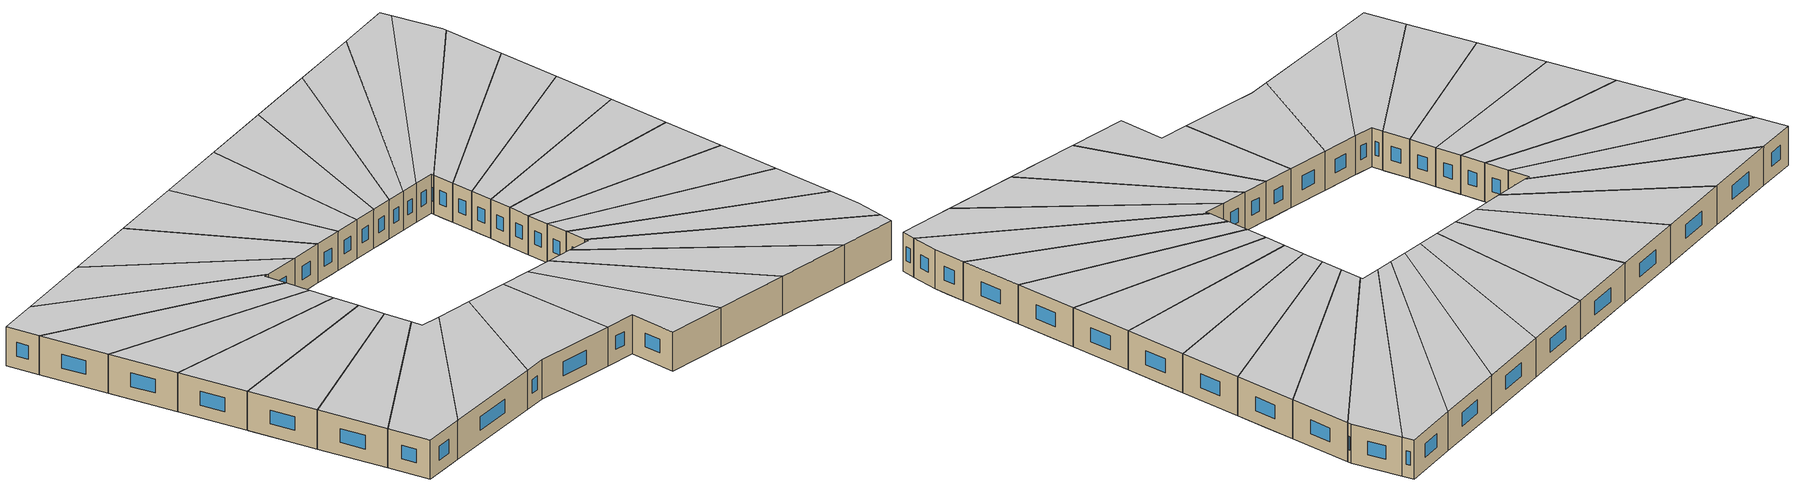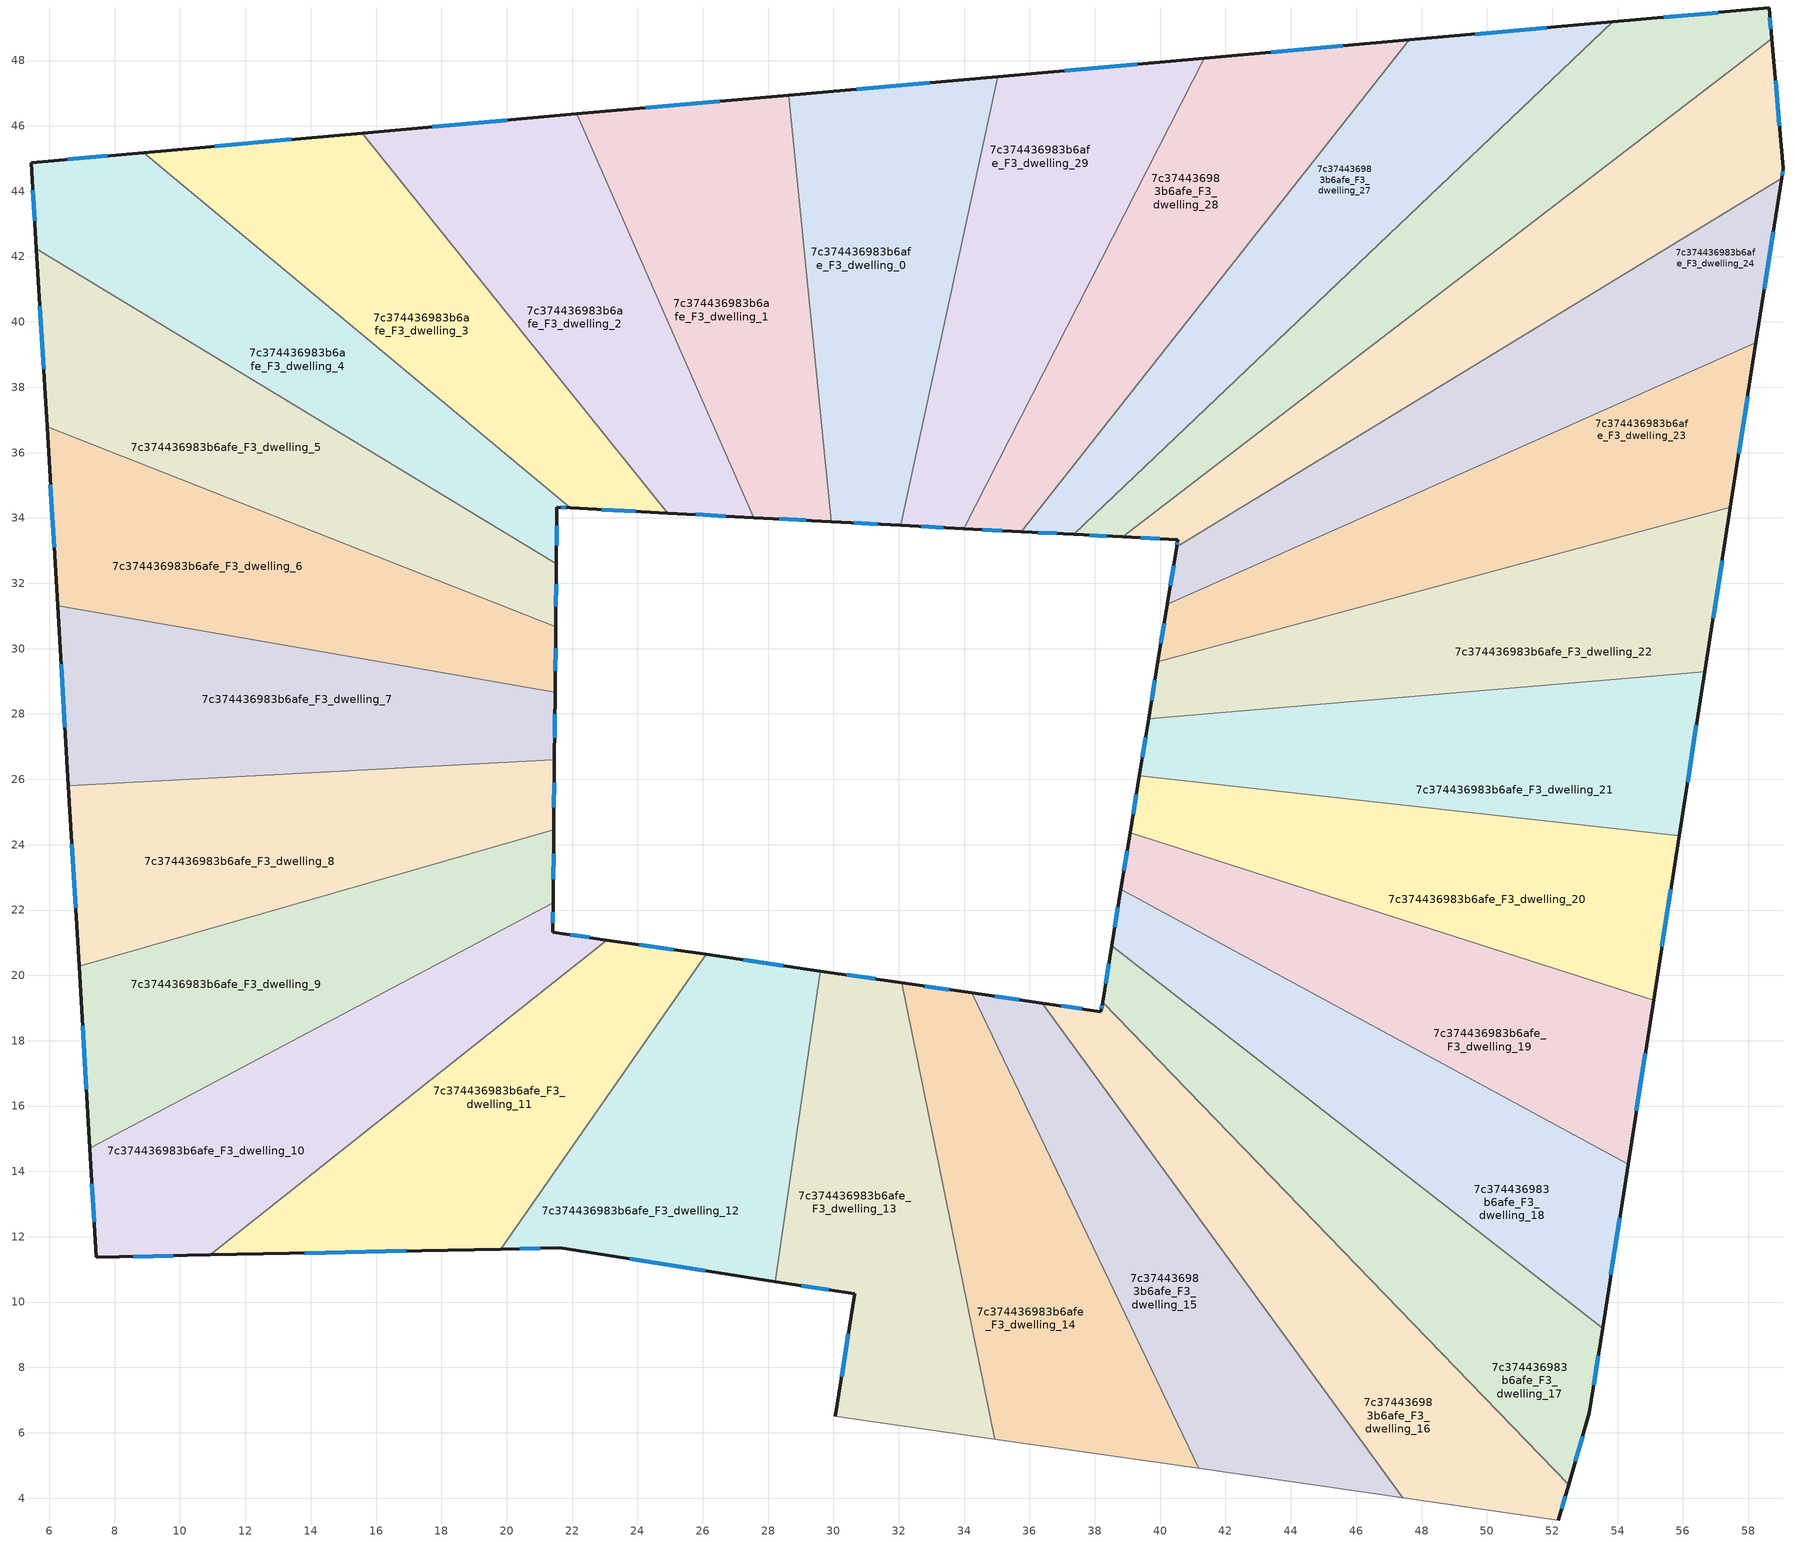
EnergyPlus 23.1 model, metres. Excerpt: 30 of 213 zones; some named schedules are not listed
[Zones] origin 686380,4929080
7c374436983b6afe_F3_dwelling_0
 floor to 7c374436983b6afe_F2_dwelling_9 (EU_floor_Construction): 33.31,47.36 31.5,33.8 29.93,33.89 28.63,46.94 z9
 floor to 7c374436983b6afe_F2_dwelling_8 (EU_floor_Construction): 35.02,47.51 32.06,33.78 31.5,33.8 33.31,47.36 z9
 wall outside (EU_wall_Construction): 29.93,33.89 32.06,33.78 / 35.02,47.51 28.63,46.94 z9:12
 wall to 7c374436983b6afe_F3_dwelling_1 (EU_wall_Construction): 28.63,46.94 29.93,33.89 z9:12
 wall to 7c374436983b6afe_F3_dwelling_29 (EU_wall_Construction): 32.06,33.78 35.02,47.51 z9:12
 window (EU_Window_Construction): 30.62,33.85 31.36,33.81 / 32.94,47.32 30.71,47.12 z9.98:11.02
 ceiling to 7c374436983b6afe_F4_dwelling_0 (EU_floor_Construction): 32.06,33.78 35.02,47.51 28.63,46.94 29.93,33.89 z12
7c374436983b6afe_F3_dwelling_1
 floor to 7c374436983b6afe_F2_dwelling_10 (EU_floor_Construction): 27.1,46.8 29.39,33.92 27.57,34.01 22.15,46.36 z9
 floor to 7c374436983b6afe_F2_dwelling_9 (EU_floor_Construction): 28.63,46.94 29.93,33.89 29.39,33.92 27.1,46.8 z9
 wall outside (EU_wall_Construction): 27.57,34.01 29.93,33.89 / 28.63,46.94 22.15,46.36 z9:12
 wall to 7c374436983b6afe_F3_dwelling_2 (EU_wall_Construction): 22.15,46.36 27.57,34.01 z9:12
 window (EU_Window_Construction): 28.34,33.97 29.16,33.93 / 26.52,46.75 24.26,46.55 z9.98:11.02
 ceiling to 7c374436983b6afe_F4_dwelling_1 (EU_floor_Construction): 29.93,33.89 28.63,46.94 22.15,46.36 27.57,34.01 z12
7c374436983b6afe_F3_dwelling_10
 floor to 7c374436983b6afe_F2_dwelling_19 (EU_floor_Construction): 22.82,21.12 10.18,11.43 7.44,11.37 7.24,14.71 21.42,22.21 21.41,21.32 z9
 floor to 7c374436983b6afe_F2_dwelling_20 (EU_floor_Construction): 23.06,21.08 10.93,11.44 10.18,11.43 22.82,21.12 z9
 wall outside (EU_wall_Construction): 23.06,21.08 21.41,21.32 21.42,22.21 / 7.24,14.71 7.44,11.37 10.93,11.44 z9:12
 wall to 7c374436983b6afe_F3_dwelling_9 (EU_wall_Construction): 21.42,22.21 7.24,14.71 z9:12
 wall to 7c374436983b6afe_F3_dwelling_11 (EU_wall_Construction): 10.93,11.44 23.06,21.08 z9:12
 window (EU_Window_Construction): 21.41,21.61 21.42,21.92 / 22.52,21.16 21.95,21.24 / 8.57,11.39 9.8,11.42 / 7.31,13.62 7.37,12.46 z9.98:11.02
 ceiling to 7c374436983b6afe_F4_dwelling_10 (EU_floor_Construction): 23.06,21.08 21.41,21.32 21.42,22.21 7.24,14.71 7.44,11.37 10.93,11.44 z12
7c374436983b6afe_F3_dwelling_11
 floor to 7c374436983b6afe_F2_dwelling_20 (EU_floor_Construction): 25.72,20.7 18.75,11.6 10.93,11.44 23.06,21.08 z9
 floor to 7c374436983b6afe_F2_dwelling_21 (EU_floor_Construction): 26.11,20.64 19.82,11.62 18.75,11.6 25.72,20.7 z9
 wall outside (EU_wall_Construction): 26.11,20.64 23.06,21.08 / 10.93,11.44 19.82,11.62 z9:12
 wall to 7c374436983b6afe_F3_dwelling_12 (EU_wall_Construction): 19.82,11.62 26.11,20.64 z9:12
 window (EU_Window_Construction): 25.12,20.78 24.05,20.94 / 13.82,11.5 16.93,11.56 z9.98:11.02
 ceiling to 7c374436983b6afe_F4_dwelling_11 (EU_floor_Construction): 19.82,11.62 26.11,20.64 23.06,21.08 10.93,11.44 z12
7c374436983b6afe_F3_dwelling_12
 floor to 7c374436983b6afe_F2_dwelling_21 (EU_floor_Construction): 29.08,20.21 26.98,10.82 21.62,11.66 19.82,11.62 26.11,20.64 z9
 floor to 7c374436983b6afe_F2_dwelling_22 (EU_floor_Construction): 29.6,20.13 28.22,10.63 26.98,10.82 29.08,20.21 z9
 wall outside (EU_wall_Construction): 29.6,20.13 26.11,20.64 / 19.82,11.62 21.62,11.66 28.22,10.63 z9:12
 wall to 7c374436983b6afe_F3_dwelling_13 (EU_wall_Construction): 28.22,10.63 29.6,20.13 z9:12
 window (EU_Window_Construction): 28.47,20.3 27.25,20.47 / 23.77,11.32 26.07,10.96 / 20.41,11.64 21.03,11.65 z9.98:11.02
 ceiling to 7c374436983b6afe_F4_dwelling_12 (EU_floor_Construction): 28.22,10.63 29.6,20.13 26.11,20.64 19.82,11.62 21.62,11.66 z12
7c374436983b6afe_F3_dwelling_13
 floor to 7c374436983b6afe_F2_dwelling_22 (EU_floor_Construction): 31.7,19.83 33.79,5.97 30.06,6.5 30.65,10.25 28.22,10.63 29.6,20.13 z9
 floor to 7c374436983b6afe_F2_dwelling_23 (EU_floor_Construction): 32.09,19.77 34.93,5.8 33.79,5.97 31.7,19.83 z9
 wall outside (EU_wall_Construction): 32.09,19.77 29.6,20.13 / 28.22,10.63 30.65,10.25 30.06,6.5 z9:12
 wall to 7c374436983b6afe_F3_dwelling_14 (EU_wall_Construction): 34.93,5.8 32.09,19.77 z9:12
 wall adiabatic (EU_wall_Construction): 30.06,6.5 34.93,5.8 z9:12
 window (EU_Window_Construction): 31.28,19.89 30.41,20.02 / 30.46,9.03 30.25,7.72 / 29.01,10.51 29.86,10.37 z9.98:11.02
 ceiling to 7c374436983b6afe_F4_dwelling_13 (EU_floor_Construction): 34.93,5.8 32.09,19.77 29.6,20.13 28.22,10.63 30.65,10.25 30.06,6.5 z12
7c374436983b6afe_F3_dwelling_14
 floor to 7c374436983b6afe_F2_dwelling_23 (EU_floor_Construction): 33.78,19.53 39.83,5.1 34.93,5.8 32.09,19.77 z9
 floor adiabatic (EU_floor_Construction): 34.24,19.46 41.18,4.91 39.83,5.1 33.78,19.53 z9
 wall outside (EU_wall_Construction): 34.24,19.46 32.09,19.77 z9:12
 wall to 7c374436983b6afe_F3_dwelling_15 (EU_wall_Construction): 41.18,4.91 34.24,19.46 z9:12
 wall adiabatic (EU_wall_Construction): 34.93,5.8 41.18,4.91 z9:12
 window (EU_Window_Construction): 33.54,19.56 32.79,19.67 z9.98:11.02
 ceiling to 7c374436983b6afe_F4_dwelling_14 (EU_floor_Construction): 41.18,4.91 34.24,19.46 32.09,19.77 34.93,5.8 z12
7c374436983b6afe_F3_dwelling_15
 floor adiabatic (EU_floor_Construction): 35.86,19.23 45.88,4.23 41.18,4.91 34.24,19.46 z9
 floor to 7c374436983b6afe_F2_dwelling_25 (EU_floor_Construction): 36.39,19.15 47.42,4.01 45.88,4.23 35.86,19.23 z9
 wall outside (EU_wall_Construction): 36.39,19.15 34.24,19.46 z9:12
 wall to 7c374436983b6afe_F3_dwelling_16 (EU_wall_Construction): 47.42,4.01 36.39,19.15 z9:12
 wall adiabatic (EU_wall_Construction): 41.18,4.91 47.42,4.01 z9:12
 window (EU_Window_Construction): 35.69,19.25 34.94,19.36 z9.98:11.02
 ceiling to 7c374436983b6afe_F4_dwelling_15 (EU_floor_Construction): 47.42,4.01 36.39,19.15 34.24,19.46 41.18,4.91 z12
7c374436983b6afe_F3_dwelling_16
 floor to 7c374436983b6afe_F2_dwelling_25 (EU_floor_Construction): 37.94,18.92 51.92,3.37 47.42,4.01 36.39,19.15 z9
 floor to 7c374436983b6afe_F2_dwelling_26 (EU_floor_Construction): 38.24,19.18 52.5,4.41 52.19,3.33 51.92,3.37 37.94,18.92 38.19,18.89 z9
 wall outside (EU_wall_Construction): 38.24,19.18 38.19,18.89 36.39,19.15 / 52.19,3.33 52.5,4.41 z9:12
 wall to 7c374436983b6afe_F3_dwelling_17 (EU_wall_Construction): 52.5,4.41 38.24,19.18 z9:12
 wall adiabatic (EU_wall_Construction): 47.42,4.01 52.19,3.33 z9:12
 window (EU_Window_Construction): 37.6,18.97 36.98,19.07 / 38.22,19.09 38.2,18.98 / 52.29,3.68 52.4,4.06 z9.98:11.02
 ceiling to 7c374436983b6afe_F4_dwelling_16 (EU_floor_Construction): 52.19,3.33 52.5,4.41 38.24,19.18 38.19,18.89 36.39,19.15 47.42,4.01 z12
7c374436983b6afe_F3_dwelling_17
 floor to 7c374436983b6afe_F2_dwelling_26 (EU_floor_Construction): 53.3,7.63 53.14,6.61 52.5,4.41 38.24,19.18 38.43,20.38 z9
 floor to 7c374436983b6afe_F2_dwelling_27 (EU_floor_Construction): 53.54,9.2 53.3,7.63 38.43,20.38 38.52,20.91 z9
 wall outside (EU_wall_Construction): 38.52,20.91 38.24,19.18 / 52.5,4.41 53.14,6.61 53.54,9.2 z9:12
 wall to 7c374436983b6afe_F3_dwelling_18 (EU_wall_Construction): 53.54,9.2 38.52,20.91 z9:12
 window (EU_Window_Construction): 38.43,20.35 38.33,19.74 / 53.27,7.45 53.41,8.36 / 52.71,5.12 52.93,5.89 z9.98:11.02
 ceiling to 7c374436983b6afe_F4_dwelling_17 (EU_floor_Construction): 52.5,4.41 53.14,6.61 53.54,9.2 38.52,20.91 38.24,19.18 z12
7c374436983b6afe_F3_dwelling_18
 floor to 7c374436983b6afe_F2_dwelling_27 (EU_floor_Construction): 54.05,12.49 53.54,9.2 38.52,20.91 38.7,22.04 z9
 floor to 7c374436983b6afe_F2_dwelling_28 (EU_floor_Construction): 54.32,14.22 54.05,12.49 38.7,22.04 38.8,22.64 z9
 wall outside (EU_wall_Construction): 38.8,22.64 38.52,20.91 / 53.54,9.2 54.32,14.22 z9:12
 wall to 7c374436983b6afe_F3_dwelling_19 (EU_wall_Construction): 54.32,14.22 38.8,22.64 z9:12
 window (EU_Window_Construction): 38.71,22.08 38.61,21.47 / 53.8,10.83 54.07,12.59 z9.98:11.02
 ceiling to 7c374436983b6afe_F4_dwelling_18 (EU_floor_Construction): 53.54,9.2 54.32,14.22 38.8,22.64 38.52,20.91 z12
7c374436983b6afe_F3_dwelling_19
 floor adiabatic (EU_floor_Construction): 54.81,17.35 54.32,14.22 38.8,22.64 38.97,23.72 z9
 floor to 7c374436983b6afe_F2_dwelling_29 (EU_floor_Construction): 55.1,19.24 54.81,17.35 38.98,23.72 39.08,24.37 z9
 wall outside (EU_wall_Construction): 39.08,24.37 38.8,22.64 / 54.32,14.22 55.1,19.24 z9:12
 wall to 7c374436983b6afe_F3_dwelling_20 (EU_wall_Construction): 55.1,19.24 39.08,24.37 z9:12
 window (EU_Window_Construction): 38.99,23.81 38.89,23.2 / 54.58,15.85 54.85,17.61 z9.98:11.02
 ceiling to 7c374436983b6afe_F4_dwelling_19 (EU_floor_Construction): 54.32,14.22 55.1,19.24 39.08,24.37 38.8,22.64 z12
7c374436983b6afe_F3_dwelling_2
 floor to 7c374436983b6afe_F2_dwelling_11 (EU_floor_Construction): 20.81,46.25 27.05,34.04 24.93,34.15 15.58,45.78 z9
 floor to 7c374436983b6afe_F2_dwelling_10 (EU_floor_Construction): 22.15,46.36 27.57,34.01 27.05,34.04 20.81,46.25 z9
 wall outside (EU_wall_Construction): 24.93,34.15 27.57,34.01 / 22.15,46.36 15.58,45.78 z9:12
 wall to 7c374436983b6afe_F3_dwelling_3 (EU_wall_Construction): 15.58,45.78 24.93,34.15 z9:12
 window (EU_Window_Construction): 25.78,34.11 26.71,34.06 / 20.01,46.17 17.71,45.97 z9.98:11.02
 ceiling to 7c374436983b6afe_F4_dwelling_2 (EU_floor_Construction): 27.57,34.01 22.15,46.36 15.58,45.78 24.93,34.15 z12
7c374436983b6afe_F3_dwelling_20
 floor to 7c374436983b6afe_F2_dwelling_29 (EU_floor_Construction): 55.57,22.22 55.1,19.24 39.08,24.37 39.25,25.4 z9
 floor to 7c374436983b6afe_F2_dwelling_30 (EU_floor_Construction): 55.89,24.27 55.57,22.22 39.25,25.4 39.36,26.11 z9
 wall outside (EU_wall_Construction): 39.36,26.11 39.08,24.37 / 55.1,19.24 55.89,24.27 z9:12
 wall to 7c374436983b6afe_F3_dwelling_21 (EU_wall_Construction): 55.89,24.27 39.36,26.11 z9:12
 window (EU_Window_Construction): 39.27,25.54 39.17,24.94 / 55.36,20.88 55.63,22.64 z9.98:11.02
 ceiling to 7c374436983b6afe_F4_dwelling_20 (EU_floor_Construction): 55.1,19.24 55.89,24.27 39.36,26.11 39.08,24.37 z12
7c374436983b6afe_F3_dwelling_21
 floor to 7c374436983b6afe_F2_dwelling_30 (EU_floor_Construction): 56.32,27.08 55.89,24.27 39.36,26.11 39.52,27.08 z9
 floor to 7c374436983b6afe_F2_dwelling_0 (EU_floor_Construction): 56.67,29.3 56.32,27.08 39.52,27.08 39.65,27.85 z9
 wall outside (EU_wall_Construction): 39.65,27.85 39.36,26.11 / 55.89,24.27 56.67,29.3 z9:12
 wall to 7c374436983b6afe_F3_dwelling_22 (EU_wall_Construction): 56.67,29.3 39.65,27.85 z9:12
 window (EU_Window_Construction): 39.55,27.28 39.46,26.67 / 56.14,25.91 56.42,27.66 z9.98:11.02
 ceiling to 7c374436983b6afe_F4_dwelling_21 (EU_floor_Construction): 55.89,24.27 56.67,29.3 39.65,27.85 39.36,26.11 z12
7c374436983b6afe_F3_dwelling_22
 floor to 7c374436983b6afe_F2_dwelling_0 (EU_floor_Construction): 57.08,31.95 56.67,29.3 39.65,27.85 39.8,28.77 z9
 floor to 7c374436983b6afe_F2_dwelling_1 (EU_floor_Construction): 57.45,34.33 57.08,31.95 39.8,28.77 39.93,29.6 z9
 wall outside (EU_wall_Construction): 39.93,29.6 39.65,27.85 / 56.67,29.3 57.45,34.33 z9:12
 wall to 7c374436983b6afe_F3_dwelling_23 (EU_wall_Construction): 57.45,34.33 39.93,29.6 z9:12
 window (EU_Window_Construction): 39.84,29.03 39.74,28.42 / 56.92,30.93 57.2,32.69 z9.98:11.02
 ceiling to 7c374436983b6afe_F4_dwelling_22 (EU_floor_Construction): 56.67,29.3 57.45,34.33 39.93,29.6 39.65,27.85 z12
7c374436983b6afe_F3_dwelling_23
 floor to 7c374436983b6afe_F2_dwelling_1 (EU_floor_Construction): 57.84,36.82 57.45,34.33 39.93,29.6 40.07,30.47 z9
 floor to 7c374436983b6afe_F2_dwelling_2 (EU_floor_Construction): 58.24,39.36 57.84,36.82 40.07,30.47 40.22,31.35 z9
 wall outside (EU_wall_Construction): 40.22,31.35 39.93,29.6 / 57.45,34.33 58.24,39.36 z9:12
 wall to 7c374436983b6afe_F3_dwelling_24 (EU_wall_Construction): 58.24,39.36 40.22,31.35 z9:12
 window (EU_Window_Construction): 40.12,30.78 40.02,30.17 / 57.71,35.96 57.98,37.72 z9.98:11.02
 ceiling to 7c374436983b6afe_F4_dwelling_23 (EU_floor_Construction): 57.45,34.33 58.24,39.36 40.22,31.35 39.93,29.6 z12
7c374436983b6afe_F3_dwelling_24
 floor to 7c374436983b6afe_F2_dwelling_2 (EU_floor_Construction): 58.6,41.69 58.24,39.36 40.22,31.35 40.35,32.17 z9
 floor to 7c374436983b6afe_F2_dwelling_3 (EU_floor_Construction): 59.02,44.39 58.6,41.69 40.35,32.17 40.5,33.11 z9
 wall outside (EU_wall_Construction): 40.5,33.11 40.22,31.35 / 58.24,39.36 59.02,44.39 z9:12
 wall to 7c374436983b6afe_F3_dwelling_25 (EU_wall_Construction): 59.02,44.39 40.5,33.11 z9:12
 window (EU_Window_Construction): 40.41,32.54 40.31,31.93 / 58.49,41 58.77,42.76 z9.98:11.02
 ceiling to 7c374436983b6afe_F4_dwelling_24 (EU_floor_Construction): 58.24,39.36 59.02,44.39 40.5,33.11 40.22,31.35 z12
7c374436983b6afe_F3_dwelling_25
 floor to 7c374436983b6afe_F2_dwelling_4 (EU_floor_Construction): 58.72,48.67 58.93,46.28 39.87,33.36 38.86,33.42 z9
 floor to 7c374436983b6afe_F2_dwelling_3 (EU_floor_Construction): 58.93,46.28 59.07,44.71 59.02,44.39 40.5,33.11 40.54,33.33 39.87,33.36 z9
 wall outside (EU_wall_Construction): 38.86,33.42 40.54,33.33 40.5,33.11 / 59.02,44.39 59.07,44.71 58.72,48.67 z9:12
 wall to 7c374436983b6afe_F3_dwelling_26 (EU_wall_Construction): 58.72,48.67 38.86,33.42 z9:12
 window (EU_Window_Construction): 40.53,33.26 40.52,33.18 / 39.4,33.39 39.99,33.36 / 58.96,46 58.83,47.38 / 59.04,44.5 59.05,44.61 z9.98:11.02
 ceiling to 7c374436983b6afe_F4_dwelling_25 (EU_floor_Construction): 59.02,44.39 59.07,44.71 58.72,48.67 38.86,33.42 40.54,33.33 40.5,33.11 z12
7c374436983b6afe_F3_dwelling_26
 floor adiabatic (EU_floor_Construction): 57.58,49.51 38.26,33.45 37.35,33.5 53.85,49.18 z9
 floor to 7c374436983b6afe_F2_dwelling_4 (EU_floor_Construction): 58.64,49.61 58.72,48.67 38.86,33.42 38.26,33.45 57.58,49.51 z9
 wall outside (EU_wall_Construction): 37.35,33.5 38.86,33.42 / 58.72,48.67 58.64,49.61 53.85,49.18 z9:12
 wall to 7c374436983b6afe_F3_dwelling_27 (EU_wall_Construction): 53.85,49.18 37.35,33.5 z9:12
 window (EU_Window_Construction): 37.84,33.47 38.37,33.44 / 57.08,49.47 55.41,49.32 / 58.69,48.98 58.67,49.3 z9.98:11.02
 ceiling to 7c374436983b6afe_F4_dwelling_26 (EU_floor_Construction): 58.72,48.67 58.64,49.61 53.85,49.18 37.35,33.5 38.86,33.42 z12
7c374436983b6afe_F3_dwelling_27
 floor to 7c374436983b6afe_F2_dwelling_6 (EU_floor_Construction): 51.58,48.98 36.78,33.53 35.74,33.58 47.63,48.63 z9
 floor to 7c374436983b6afe_F2_dwelling_5 (EU_floor_Construction): 53.85,49.18 37.35,33.5 36.78,33.53 51.58,48.98 z9
 wall outside (EU_wall_Construction): 35.74,33.58 37.35,33.5 / 53.85,49.18 47.63,48.63 z9:12
 wall to 7c374436983b6afe_F3_dwelling_28 (EU_wall_Construction): 47.63,48.63 35.74,33.58 z9:12
 window (EU_Window_Construction): 36.27,33.55 36.83,33.52 / 51.83,49 49.65,48.81 z9.98:11.02
 ceiling to 7c374436983b6afe_F4_dwelling_27 (EU_floor_Construction): 53.85,49.18 47.63,48.63 35.74,33.58 37.35,33.5 z12
7c374436983b6afe_F3_dwelling_28
 floor to 7c374436983b6afe_F2_dwelling_7 (EU_floor_Construction): 45.54,48.44 35.17,33.61 33.98,33.67 41.35,48.07 z9
 floor to 7c374436983b6afe_F2_dwelling_6 (EU_floor_Construction): 47.63,48.63 35.74,33.58 35.17,33.61 45.54,48.44 z9
 wall outside (EU_wall_Construction): 33.98,33.67 35.74,33.58 / 47.63,48.63 41.35,48.07 z9:12
 wall to 7c374436983b6afe_F3_dwelling_29 (EU_wall_Construction): 41.35,48.07 33.98,33.67 z9:12
 window (EU_Window_Construction): 34.56,33.64 35.17,33.61 / 45.59,48.45 43.39,48.25 z9.98:11.02
 ceiling to 7c374436983b6afe_F4_dwelling_28 (EU_floor_Construction): 35.74,33.58 47.63,48.63 41.35,48.07 33.98,33.67 z12
7c374436983b6afe_F3_dwelling_29
 floor to 7c374436983b6afe_F2_dwelling_8 (EU_floor_Construction): 39.45,47.9 33.42,33.7 32.06,33.78 35.02,47.51 z9
 floor to 7c374436983b6afe_F2_dwelling_7 (EU_floor_Construction): 41.35,48.07 33.98,33.67 33.42,33.7 39.45,47.9 z9
 wall outside (EU_wall_Construction): 32.06,33.78 33.98,33.67 / 41.35,48.07 35.02,47.51 z9:12
 window (EU_Window_Construction): 32.68,33.74 33.36,33.71 / 39.3,47.89 37.08,47.69 z9.98:11.02
 ceiling to 7c374436983b6afe_F4_dwelling_29 (EU_floor_Construction): 33.98,33.67 41.35,48.07 35.02,47.51 32.06,33.78 z12
7c374436983b6afe_F3_dwelling_3
 floor to 7c374436983b6afe_F2_dwelling_12 (EU_floor_Construction): 14.44,45.68 24.44,34.18 21.94,34.31 8.89,45.18 z9
 floor to 7c374436983b6afe_F2_dwelling_11 (EU_floor_Construction): 15.58,45.78 24.93,34.15 24.44,34.18 14.44,45.68 z9
 wall outside (EU_wall_Construction): 21.94,34.31 24.93,34.15 / 15.58,45.78 8.89,45.18 z9:12
 wall to 7c374436983b6afe_F3_dwelling_4 (EU_wall_Construction): 8.89,45.18 21.94,34.31 z9:12
 window (EU_Window_Construction): 22.91,34.26 23.95,34.2 / 13.4,45.59 11.06,45.38 z9.98:11.02
 ceiling to 7c374436983b6afe_F4_dwelling_3 (EU_floor_Construction): 24.93,34.15 15.58,45.78 8.89,45.18 21.94,34.31 z12
7c374436983b6afe_F3_dwelling_4
 floor to 7c374436983b6afe_F2_dwelling_13 (EU_floor_Construction): 21.54,34.29 21.52,32.59 5.61,42.25 5.45,44.88 7.94,45.1 z9
 floor to 7c374436983b6afe_F2_dwelling_12 (EU_floor_Construction): 21.54,34.33 21.54,34.29 7.94,45.1 8.89,45.18 21.94,34.31 z9
 wall outside (EU_wall_Construction): 21.52,32.59 21.54,34.33 21.94,34.31 / 8.89,45.18 5.45,44.88 5.61,42.25 z9:12
 wall to 7c374436983b6afe_F3_dwelling_5 (EU_wall_Construction): 5.61,42.25 21.52,32.59 z9:12
 window (EU_Window_Construction): 21.67,34.32 21.81,34.31 / 21.53,33.16 21.53,33.76 / 5.5,44.02 5.56,43.1 / 7.77,45.09 6.57,44.98 z9.98:11.02
 ceiling to 7c374436983b6afe_F4_dwelling_4 (EU_floor_Construction): 21.52,32.59 21.54,34.33 21.94,34.31 8.89,45.18 5.45,44.88 5.61,42.25 z12
7c374436983b6afe_F3_dwelling_5
 floor to 7c374436983b6afe_F2_dwelling_14 (EU_floor_Construction): 21.52,32.39 21.5,30.67 5.93,36.79 5.64,41.66 z9
 floor to 7c374436983b6afe_F2_dwelling_13 (EU_floor_Construction): 21.52,32.59 21.52,32.39 5.64,41.66 5.61,42.25 z9
 wall outside (EU_wall_Construction): 21.5,30.67 21.52,32.59 / 5.61,42.25 5.93,36.79 z9:12
 wall to 7c374436983b6afe_F3_dwelling_6 (EU_wall_Construction): 5.93,36.79 21.5,30.67 z9:12
 window (EU_Window_Construction): 21.51,31.29 21.52,31.97 / 5.71,40.47 5.82,38.57 z9.98:11.02
 ceiling to 7c374436983b6afe_F4_dwelling_5 (EU_floor_Construction): 21.5,30.67 21.52,32.59 5.61,42.25 5.93,36.79 z12
7c374436983b6afe_F3_dwelling_6
 floor to 7c374436983b6afe_F2_dwelling_15 (EU_floor_Construction): 21.5,30.52 21.48,28.67 6.26,31.32 5.95,36.38 z9
 floor to 7c374436983b6afe_F2_dwelling_14 (EU_floor_Construction): 21.5,30.67 21.5,30.52 5.95,36.38 5.93,36.79 z9
 wall outside (EU_wall_Construction): 21.48,28.67 21.5,30.67 / 5.93,36.79 6.26,31.32 z9:12
 wall to 7c374436983b6afe_F3_dwelling_7 (EU_wall_Construction): 6.26,31.32 21.48,28.67 z9:12
 window (EU_Window_Construction): 21.49,29.32 21.5,30.02 / 6.04,35.01 6.15,33.1 z9.98:11.02
 ceiling to 7c374436983b6afe_F4_dwelling_6 (EU_floor_Construction): 21.48,28.67 21.5,30.67 5.93,36.79 6.26,31.32 z12
7c374436983b6afe_F3_dwelling_7
 floor to 7c374436983b6afe_F2_dwelling_16 (EU_floor_Construction): 21.48,28.58 21.46,26.6 6.58,25.81 6.27,31.08 z9
 floor to 7c374436983b6afe_F2_dwelling_15 (EU_floor_Construction): 21.48,28.67 21.48,28.58 6.27,31.08 6.26,31.32 z9
 wall outside (EU_wall_Construction): 21.46,26.6 21.48,28.67 / 6.26,31.32 6.58,25.81 z9:12
 wall to 7c374436983b6afe_F3_dwelling_8 (EU_wall_Construction): 6.58,25.81 21.46,26.6 z9:12
 window (EU_Window_Construction): 21.47,27.27 21.48,28 / 6.36,29.53 6.48,27.6 z9.98:11.02
 ceiling to 7c374436983b6afe_F4_dwelling_7 (EU_floor_Construction): 21.46,26.6 21.48,28.67 6.26,31.32 6.58,25.81 z12
7c374436983b6afe_F3_dwelling_8
 floor to 7c374436983b6afe_F2_dwelling_17 (EU_floor_Construction): 21.46,26.57 21.44,24.5 6.9,20.39 6.59,25.75 z9
 floor to 7c374436983b6afe_F2_dwelling_16 (EU_floor_Construction): 21.46,26.6 21.46,26.57 6.59,25.75 6.58,25.81 z9
 floor to 7c374436983b6afe_F2_dwelling_18 (EU_floor_Construction): 21.44,24.5 21.44,24.45 6.91,20.28 6.9,20.39 z9
 wall outside (EU_wall_Construction): 21.44,24.45 21.46,26.6 / 6.58,25.81 6.91,20.28 z9:12
 wall to 7c374436983b6afe_F3_dwelling_9 (EU_wall_Construction): 6.91,20.28 21.44,24.45 z9:12
 window (EU_Window_Construction): 21.45,25.15 21.45,25.9 / 6.69,24.01 6.8,22.08 z9.98:11.02
 ceiling to 7c374436983b6afe_F4_dwelling_8 (EU_floor_Construction): 21.44,24.45 21.46,26.6 6.58,25.81 6.91,20.28 z12
7c374436983b6afe_F3_dwelling_9
 floor to 7c374436983b6afe_F2_dwelling_18 (EU_floor_Construction): 21.44,24.45 21.42,22.34 7.22,15.01 6.91,20.28 z9
 floor to 7c374436983b6afe_F2_dwelling_19 (EU_floor_Construction): 21.42,22.34 21.42,22.21 7.24,14.71 7.22,15.01 z9
 wall outside (EU_wall_Construction): 21.42,22.21 21.44,24.45 / 6.91,20.28 7.24,14.71 z9:12
 window (EU_Window_Construction): 21.43,22.94 21.43,23.72 / 7.02,18.46 7.13,16.52 z9.98:11.02
 ceiling to 7c374436983b6afe_F4_dwelling_9 (EU_floor_Construction): 21.42,22.21 21.44,24.45 6.91,20.28 7.24,14.71 z12
[Building]
EU S2 Campaign: North Axis=0; Terrain=City; Solar Distribution=FullExterior
[Site:Location]
Bologna: Latitude=44.5; Longitude=11.25; Time Zone=1; Elevation=37
[SizingPeriod:WeatherFileDays]
AnnualSizingPeriod: Begin Month=1; Begin Day of Month=1; End Month=12; End Day of Month=31; Day of Week for Start Day=Monday; Use Weather File Daylight Saving Period=No; Use Weather File Rain and Snow Indicators=No
[MATERIAL]
EU_InternalMass_Material: Roughness=MediumRough; Thickness=0.1; Conductivity=1; Density=1800; Specific Heat=900; Thermal Absorptance=0.9; Solar Absorptance=0.7; Visible Absorptance=0.7
[MATERIAL:NOMASS] Roughness=MediumRough; Thermal Absorptance=0.9; Solar Absorptance=0.7; Visible Absorptance=0.7
Name | Thermal Resistance
EU_wall_NoMass | 0.905828
EU_floor_NoMass | 0.67114
[WINDOWMATERIAL:SIMPLEGLAZINGSYSTEM]
EU_Window_SimpleGlazing: UFactor=4.52486; Solar Heat Gain Coefficient=0.85; Visible Transmittance=0.85
[CONSTRUCTION]
EU_wall_Construction: EU_wall_NoMass
EU_floor_Construction: EU_floor_NoMass
EU_Window_Construction: EU_Window_SimpleGlazing
EU_InternalMass_Construction: EU_InternalMass_Material
[ZONE] Type=1; Multiplier=1; Ceiling Height=autocalculate; Floor Area=autocalculate; Part of Total Floor Area=Yes
Name | Volume
7c374436983b6afe_F3_dwelling_0 | 170.665
7c374436983b6afe_F3_dwelling_1; 7c374436983b6afe_F3_dwelling_13 | 170.67
7c374436983b6afe_F3_dwelling_10; 7c374436983b6afe_F3_dwelling_11 | 170.671
7c374436983b6afe_F3_dwelling_12; 7c374436983b6afe_F3_dwelling_16 | 170.645
7c374436983b6afe_F3_dwelling_14 | 170.666
7c374436983b6afe_F3_dwelling_15; 7c374436983b6afe_F3_dwelling_22 | 170.657
7c374436983b6afe_F3_dwelling_17; 7c374436983b6afe_F3_dwelling_28 | 170.662
7c374436983b6afe_F3_dwelling_18 | 170.675
7c374436983b6afe_F3_dwelling_19 | 170.64
7c374436983b6afe_F3_dwelling_2 | 170.672
7c374436983b6afe_F3_dwelling_20 | 170.673
7c374436983b6afe_F3_dwelling_21; 7c374436983b6afe_F3_dwelling_24 | 170.642
7c374436983b6afe_F3_dwelling_23 | 170.679
7c374436983b6afe_F3_dwelling_25 | 170.644
7c374436983b6afe_F3_dwelling_26 | 170.659
7c374436983b6afe_F3_dwelling_27 | 170.634
7c374436983b6afe_F3_dwelling_29 | 170.641
7c374436983b6afe_F3_dwelling_3 | 170.626
7c374436983b6afe_F3_dwelling_4 | 170.688
7c374436983b6afe_F3_dwelling_5; 7c374436983b6afe_F3_dwelling_9 | 170.664
7c374436983b6afe_F3_dwelling_6 | 170.636
7c374436983b6afe_F3_dwelling_7 | 170.685
7c374436983b6afe_F3_dwelling_8 | 170.629
[INTERNALMASS] Construction=EU_InternalMass_Construction
Name | Zone or ZoneList | Surface Area
7c374436983b6afe_F3_dwelling_0_EU_InternalMass | 7c374436983b6afe_F3_dwelling_0 | 56.8885
7c374436983b6afe_F3_dwelling_1_EU_InternalMass | 7c374436983b6afe_F3_dwelling_1 | 56.8903
7c374436983b6afe_F3_dwelling_2_EU_InternalMass | 7c374436983b6afe_F3_dwelling_2 | 56.8904
7c374436983b6afe_F3_dwelling_3_EU_InternalMass | 7c374436983b6afe_F3_dwelling_3 | 56.8753
7c374436983b6afe_F3_dwelling_4_EU_InternalMass | 7c374436983b6afe_F3_dwelling_4 | 56.8961
7c374436983b6afe_F3_dwelling_5_EU_InternalMass | 7c374436983b6afe_F3_dwelling_5 | 56.8881
7c374436983b6afe_F3_dwelling_6_EU_InternalMass | 7c374436983b6afe_F3_dwelling_6 | 56.8788
7c374436983b6afe_F3_dwelling_7_EU_InternalMass | 7c374436983b6afe_F3_dwelling_7 | 56.895
7c374436983b6afe_F3_dwelling_8_EU_InternalMass | 7c374436983b6afe_F3_dwelling_8 | 56.8762
7c374436983b6afe_F3_dwelling_9_EU_InternalMass | 7c374436983b6afe_F3_dwelling_9 | 56.8882
7c374436983b6afe_F3_dwelling_10_EU_InternalMass | 7c374436983b6afe_F3_dwelling_10 | 56.8904
7c374436983b6afe_F3_dwelling_11_EU_InternalMass | 7c374436983b6afe_F3_dwelling_11 | 56.8899
7c374436983b6afe_F3_dwelling_12_EU_InternalMass | 7c374436983b6afe_F3_dwelling_12 | 56.8817
7c374436983b6afe_F3_dwelling_13_EU_InternalMass | 7c374436983b6afe_F3_dwelling_13 | 56.8901
7c374436983b6afe_F3_dwelling_14_EU_InternalMass | 7c374436983b6afe_F3_dwelling_14 | 56.8885
7c374436983b6afe_F3_dwelling_15_EU_InternalMass | 7c374436983b6afe_F3_dwelling_15 | 56.886
7c374436983b6afe_F3_dwelling_16_EU_InternalMass | 7c374436983b6afe_F3_dwelling_16 | 56.8821
7c374436983b6afe_F3_dwelling_17_EU_InternalMass | 7c374436983b6afe_F3_dwelling_17 | 56.8875
7c374436983b6afe_F3_dwelling_18_EU_InternalMass | 7c374436983b6afe_F3_dwelling_18 | 56.8913
7c374436983b6afe_F3_dwelling_19_EU_InternalMass | 7c374436983b6afe_F3_dwelling_19 | 56.8802
7c374436983b6afe_F3_dwelling_20_EU_InternalMass | 7c374436983b6afe_F3_dwelling_20 | 56.8911
7c374436983b6afe_F3_dwelling_21_EU_InternalMass | 7c374436983b6afe_F3_dwelling_21 | 56.8805
7c374436983b6afe_F3_dwelling_22_EU_InternalMass | 7c374436983b6afe_F3_dwelling_22 | 56.8858
7c374436983b6afe_F3_dwelling_23_EU_InternalMass | 7c374436983b6afe_F3_dwelling_23 | 56.8931
7c374436983b6afe_F3_dwelling_24_EU_InternalMass | 7c374436983b6afe_F3_dwelling_24 | 56.8809
7c374436983b6afe_F3_dwelling_25_EU_InternalMass | 7c374436983b6afe_F3_dwelling_25 | 56.8812
7c374436983b6afe_F3_dwelling_26_EU_InternalMass | 7c374436983b6afe_F3_dwelling_26 | 56.8862
7c374436983b6afe_F3_dwelling_27_EU_InternalMass | 7c374436983b6afe_F3_dwelling_27 | 56.8782
7c374436983b6afe_F3_dwelling_28_EU_InternalMass | 7c374436983b6afe_F3_dwelling_28 | 56.8871
7c374436983b6afe_F3_dwelling_29_EU_InternalMass | 7c374436983b6afe_F3_dwelling_29 | 56.8806
[OTHEREQUIPMENT] Fuel Type=Electricity; Design Level Calculation Method=Watts/Area; Power per Zone Floor Area=1; Fraction Latent=0; Fraction Radiant=0; Fraction Lost=0; Carbon Dioxide Generation Rate=0; EndUse Subcategory=EU_Step8_InternalGains
Name | Zone or ZoneList or Space or SpaceList | Schedule
EU_Step8_InternalGain_7c374436983b6afe_F3_dwelling_0_f000 | 7c374436983b6afe_F3_dwelling_0 | EU_Step8_GainSchedule_7c374436983b6afe_F3_dwelling_0_f000
EU_Step8_InternalGain_7c374436983b6afe_F3_dwelling_1_f000 | 7c374436983b6afe_F3_dwelling_1 | EU_Step8_GainSchedule_7c374436983b6afe_F3_dwelling_1_f000
EU_Step8_InternalGain_7c374436983b6afe_F3_dwelling_2_f000 | 7c374436983b6afe_F3_dwelling_2 | EU_Step8_GainSchedule_7c374436983b6afe_F3_dwelling_2_f000
EU_Step8_InternalGain_7c374436983b6afe_F3_dwelling_3_f000 | 7c374436983b6afe_F3_dwelling_3 | EU_Step8_GainSchedule_7c374436983b6afe_F3_dwelling_3_f000
EU_Step8_InternalGain_7c374436983b6afe_F3_dwelling_4_f000 | 7c374436983b6afe_F3_dwelling_4 | EU_Step8_GainSchedule_7c374436983b6afe_F3_dwelling_4_f000
EU_Step8_InternalGain_7c374436983b6afe_F3_dwelling_5_f000 | 7c374436983b6afe_F3_dwelling_5 | EU_Step8_GainSchedule_7c374436983b6afe_F3_dwelling_5_f000
EU_Step8_InternalGain_7c374436983b6afe_F3_dwelling_6_f000 | 7c374436983b6afe_F3_dwelling_6 | EU_Step8_GainSchedule_7c374436983b6afe_F3_dwelling_6_f000
EU_Step8_InternalGain_7c374436983b6afe_F3_dwelling_7_f000 | 7c374436983b6afe_F3_dwelling_7 | EU_Step8_GainSchedule_7c374436983b6afe_F3_dwelling_7_f000
EU_Step8_InternalGain_7c374436983b6afe_F3_dwelling_8_f000 | 7c374436983b6afe_F3_dwelling_8 | EU_Step8_GainSchedule_7c374436983b6afe_F3_dwelling_8_f000
EU_Step8_InternalGain_7c374436983b6afe_F3_dwelling_9_f000 | 7c374436983b6afe_F3_dwelling_9 | EU_Step8_GainSchedule_7c374436983b6afe_F3_dwelling_9_f000
EU_Step8_InternalGain_7c374436983b6afe_F3_dwelling_10_f000 | 7c374436983b6afe_F3_dwelling_10 | EU_Step8_GainSchedule_7c374436983b6afe_F3_dwelling_10_f000
EU_Step8_InternalGain_7c374436983b6afe_F3_dwelling_11_f000 | 7c374436983b6afe_F3_dwelling_11 | EU_Step8_GainSchedule_7c374436983b6afe_F3_dwelling_11_f000
EU_Step8_InternalGain_7c374436983b6afe_F3_dwelling_12_f000 | 7c374436983b6afe_F3_dwelling_12 | EU_Step8_GainSchedule_7c374436983b6afe_F3_dwelling_12_f000
EU_Step8_InternalGain_7c374436983b6afe_F3_dwelling_13_f000 | 7c374436983b6afe_F3_dwelling_13 | EU_Step8_GainSchedule_7c374436983b6afe_F3_dwelling_13_f000
EU_Step8_InternalGain_7c374436983b6afe_F3_dwelling_14_f000 | 7c374436983b6afe_F3_dwelling_14 | EU_Step8_GainSchedule_7c374436983b6afe_F3_dwelling_14_f000
EU_Step8_InternalGain_7c374436983b6afe_F3_dwelling_15_f000 | 7c374436983b6afe_F3_dwelling_15 | EU_Step8_GainSchedule_7c374436983b6afe_F3_dwelling_15_f000
EU_Step8_InternalGain_7c374436983b6afe_F3_dwelling_16_f000 | 7c374436983b6afe_F3_dwelling_16 | EU_Step8_GainSchedule_7c374436983b6afe_F3_dwelling_16_f000
EU_Step8_InternalGain_7c374436983b6afe_F3_dwelling_17_f000 | 7c374436983b6afe_F3_dwelling_17 | EU_Step8_GainSchedule_7c374436983b6afe_F3_dwelling_17_f000
EU_Step8_InternalGain_7c374436983b6afe_F3_dwelling_18_f000 | 7c374436983b6afe_F3_dwelling_18 | EU_Step8_GainSchedule_7c374436983b6afe_F3_dwelling_18_f000
EU_Step8_InternalGain_7c374436983b6afe_F3_dwelling_19_f000 | 7c374436983b6afe_F3_dwelling_19 | EU_Step8_GainSchedule_7c374436983b6afe_F3_dwelling_19_f000
EU_Step8_InternalGain_7c374436983b6afe_F3_dwelling_20_f000 | 7c374436983b6afe_F3_dwelling_20 | EU_Step8_GainSchedule_7c374436983b6afe_F3_dwelling_20_f000
EU_Step8_InternalGain_7c374436983b6afe_F3_dwelling_21_f000 | 7c374436983b6afe_F3_dwelling_21 | EU_Step8_GainSchedule_7c374436983b6afe_F3_dwelling_21_f000
EU_Step8_InternalGain_7c374436983b6afe_F3_dwelling_22_f000 | 7c374436983b6afe_F3_dwelling_22 | EU_Step8_GainSchedule_7c374436983b6afe_F3_dwelling_22_f000
EU_Step8_InternalGain_7c374436983b6afe_F3_dwelling_23_f000 | 7c374436983b6afe_F3_dwelling_23 | EU_Step8_GainSchedule_7c374436983b6afe_F3_dwelling_23_f000
EU_Step8_InternalGain_7c374436983b6afe_F3_dwelling_24_f000 | 7c374436983b6afe_F3_dwelling_24 | EU_Step8_GainSchedule_7c374436983b6afe_F3_dwelling_24_f000
EU_Step8_InternalGain_7c374436983b6afe_F3_dwelling_25_f000 | 7c374436983b6afe_F3_dwelling_25 | EU_Step8_GainSchedule_7c374436983b6afe_F3_dwelling_25_f000
EU_Step8_InternalGain_7c374436983b6afe_F3_dwelling_26_f000 | 7c374436983b6afe_F3_dwelling_26 | EU_Step8_GainSchedule_7c374436983b6afe_F3_dwelling_26_f000
EU_Step8_InternalGain_7c374436983b6afe_F3_dwelling_27_f000 | 7c374436983b6afe_F3_dwelling_27 | EU_Step8_GainSchedule_7c374436983b6afe_F3_dwelling_27_f000
EU_Step8_InternalGain_7c374436983b6afe_F3_dwelling_28_f000 | 7c374436983b6afe_F3_dwelling_28 | EU_Step8_GainSchedule_7c374436983b6afe_F3_dwelling_28_f000
EU_Step8_InternalGain_7c374436983b6afe_F3_dwelling_29_f000 | 7c374436983b6afe_F3_dwelling_29 | EU_Step8_GainSchedule_7c374436983b6afe_F3_dwelling_29_f000
[ZONEVENTILATION:DESIGNFLOWRATE] Schedule=EU_AlwaysOn; Design Flow Rate Calculation Method=AirChanges/Hour; Air Changes per Hour=0.73129; Ventilation Type=Natural; Fan Pressure Rise=0; Fan Total Efficiency=1; Constant Term Coefficient=1; Temperature Term Coefficient=0; Velocity Term Coefficient=0; Velocity Squared Term Coefficient=0; Minimum Indoor Temperature=-100; Maximum Indoor Temperature=100; Delta Temperature=-100; Minimum Outdoor Temperature=-100; Maximum Outdoor Temperature=100; Maximum Wind Speed=40
Name | Zone or ZoneList or Space or SpaceList
EU_ConstantAir_7c374436983b6afe_F3_dwelling_0 | 7c374436983b6afe_F3_dwelling_0
EU_ConstantAir_7c374436983b6afe_F3_dwelling_1 | 7c374436983b6afe_F3_dwelling_1
EU_ConstantAir_7c374436983b6afe_F3_dwelling_2 | 7c374436983b6afe_F3_dwelling_2
EU_ConstantAir_7c374436983b6afe_F3_dwelling_3 | 7c374436983b6afe_F3_dwelling_3
EU_ConstantAir_7c374436983b6afe_F3_dwelling_4 | 7c374436983b6afe_F3_dwelling_4
EU_ConstantAir_7c374436983b6afe_F3_dwelling_5 | 7c374436983b6afe_F3_dwelling_5
EU_ConstantAir_7c374436983b6afe_F3_dwelling_6 | 7c374436983b6afe_F3_dwelling_6
EU_ConstantAir_7c374436983b6afe_F3_dwelling_7 | 7c374436983b6afe_F3_dwelling_7
EU_ConstantAir_7c374436983b6afe_F3_dwelling_8 | 7c374436983b6afe_F3_dwelling_8
EU_ConstantAir_7c374436983b6afe_F3_dwelling_9 | 7c374436983b6afe_F3_dwelling_9
EU_ConstantAir_7c374436983b6afe_F3_dwelling_10 | 7c374436983b6afe_F3_dwelling_10
EU_ConstantAir_7c374436983b6afe_F3_dwelling_11 | 7c374436983b6afe_F3_dwelling_11
EU_ConstantAir_7c374436983b6afe_F3_dwelling_12 | 7c374436983b6afe_F3_dwelling_12
EU_ConstantAir_7c374436983b6afe_F3_dwelling_13 | 7c374436983b6afe_F3_dwelling_13
EU_ConstantAir_7c374436983b6afe_F3_dwelling_14 | 7c374436983b6afe_F3_dwelling_14
EU_ConstantAir_7c374436983b6afe_F3_dwelling_15 | 7c374436983b6afe_F3_dwelling_15
EU_ConstantAir_7c374436983b6afe_F3_dwelling_16 | 7c374436983b6afe_F3_dwelling_16
EU_ConstantAir_7c374436983b6afe_F3_dwelling_17 | 7c374436983b6afe_F3_dwelling_17
EU_ConstantAir_7c374436983b6afe_F3_dwelling_18 | 7c374436983b6afe_F3_dwelling_18
EU_ConstantAir_7c374436983b6afe_F3_dwelling_19 | 7c374436983b6afe_F3_dwelling_19
EU_ConstantAir_7c374436983b6afe_F3_dwelling_20 | 7c374436983b6afe_F3_dwelling_20
EU_ConstantAir_7c374436983b6afe_F3_dwelling_21 | 7c374436983b6afe_F3_dwelling_21
EU_ConstantAir_7c374436983b6afe_F3_dwelling_22 | 7c374436983b6afe_F3_dwelling_22
EU_ConstantAir_7c374436983b6afe_F3_dwelling_23 | 7c374436983b6afe_F3_dwelling_23
EU_ConstantAir_7c374436983b6afe_F3_dwelling_24 | 7c374436983b6afe_F3_dwelling_24
EU_ConstantAir_7c374436983b6afe_F3_dwelling_25 | 7c374436983b6afe_F3_dwelling_25
EU_ConstantAir_7c374436983b6afe_F3_dwelling_26 | 7c374436983b6afe_F3_dwelling_26
EU_ConstantAir_7c374436983b6afe_F3_dwelling_27 | 7c374436983b6afe_F3_dwelling_27
EU_ConstantAir_7c374436983b6afe_F3_dwelling_28 | 7c374436983b6afe_F3_dwelling_28
EU_ConstantAir_7c374436983b6afe_F3_dwelling_29 | 7c374436983b6afe_F3_dwelling_29
[HVACTEMPLATE:ZONE:IDEALLOADSAIRSYSTEM] System Availability Schedule=EU_AlwaysOn; Maximum Heating Supply Air Temperature=50; Minimum Cooling Supply Air Temperature=13; Maximum Heating Supply Air Humidity Ratio=0.0156; Minimum Cooling Supply Air Humidity Ratio=0.0077; Heating Limit=NoLimit; Cooling Limit=NoLimit; Heating Availability Schedule=EU_AlwaysOn; Cooling Availability Schedule=EU_CoolingOff; Dehumidification Control Type=ConstantSensibleHeatRatio; Cooling Sensible Heat Ratio=0.7; Dehumidification Setpoint=60; Humidification Control Type=None; Humidification Setpoint=30; Outdoor Air Method=None; Outdoor Air Flow Rate per Person=0.00944; Outdoor Air Flow Rate per Zone Floor Area=0; Outdoor Air Flow Rate per Zone=0; Demand Controlled Ventilation Type=None; Outdoor Air Economizer Type=NoEconomizer; Heat Recovery Type=None; Sensible Heat Recovery Effectiveness=0.7; Latent Heat Recovery Effectiveness=0.65
Name | Template Thermostat
7c374436983b6afe_F3_dwelling_0 | EU_HeatOnly_7c374436983b6afe_F3_dwelling_0
7c374436983b6afe_F3_dwelling_1 | EU_HeatOnly_7c374436983b6afe_F3_dwelling_1
7c374436983b6afe_F3_dwelling_2 | EU_HeatOnly_7c374436983b6afe_F3_dwelling_2
7c374436983b6afe_F3_dwelling_3 | EU_HeatOnly_7c374436983b6afe_F3_dwelling_3
7c374436983b6afe_F3_dwelling_4 | EU_HeatOnly_7c374436983b6afe_F3_dwelling_4
7c374436983b6afe_F3_dwelling_5 | EU_HeatOnly_7c374436983b6afe_F3_dwelling_5
7c374436983b6afe_F3_dwelling_6 | EU_HeatOnly_7c374436983b6afe_F3_dwelling_6
7c374436983b6afe_F3_dwelling_7 | EU_HeatOnly_7c374436983b6afe_F3_dwelling_7
7c374436983b6afe_F3_dwelling_8 | EU_HeatOnly_7c374436983b6afe_F3_dwelling_8
7c374436983b6afe_F3_dwelling_9 | EU_HeatOnly_7c374436983b6afe_F3_dwelling_9
7c374436983b6afe_F3_dwelling_10 | EU_HeatOnly_7c374436983b6afe_F3_dwelling_10
7c374436983b6afe_F3_dwelling_11 | EU_HeatOnly_7c374436983b6afe_F3_dwelling_11
7c374436983b6afe_F3_dwelling_12 | EU_HeatOnly_7c374436983b6afe_F3_dwelling_12
7c374436983b6afe_F3_dwelling_13 | EU_HeatOnly_7c374436983b6afe_F3_dwelling_13
7c374436983b6afe_F3_dwelling_14 | EU_HeatOnly_7c374436983b6afe_F3_dwelling_14
7c374436983b6afe_F3_dwelling_15 | EU_HeatOnly_7c374436983b6afe_F3_dwelling_15
7c374436983b6afe_F3_dwelling_16 | EU_HeatOnly_7c374436983b6afe_F3_dwelling_16
7c374436983b6afe_F3_dwelling_17 | EU_HeatOnly_7c374436983b6afe_F3_dwelling_17
7c374436983b6afe_F3_dwelling_18 | EU_HeatOnly_7c374436983b6afe_F3_dwelling_18
7c374436983b6afe_F3_dwelling_19 | EU_HeatOnly_7c374436983b6afe_F3_dwelling_19
7c374436983b6afe_F3_dwelling_20 | EU_HeatOnly_7c374436983b6afe_F3_dwelling_20
7c374436983b6afe_F3_dwelling_21 | EU_HeatOnly_7c374436983b6afe_F3_dwelling_21
7c374436983b6afe_F3_dwelling_22 | EU_HeatOnly_7c374436983b6afe_F3_dwelling_22
7c374436983b6afe_F3_dwelling_23 | EU_HeatOnly_7c374436983b6afe_F3_dwelling_23
7c374436983b6afe_F3_dwelling_24 | EU_HeatOnly_7c374436983b6afe_F3_dwelling_24
7c374436983b6afe_F3_dwelling_25 | EU_HeatOnly_7c374436983b6afe_F3_dwelling_25
7c374436983b6afe_F3_dwelling_26 | EU_HeatOnly_7c374436983b6afe_F3_dwelling_26
7c374436983b6afe_F3_dwelling_27 | EU_HeatOnly_7c374436983b6afe_F3_dwelling_27
7c374436983b6afe_F3_dwelling_28 | EU_HeatOnly_7c374436983b6afe_F3_dwelling_28
7c374436983b6afe_F3_dwelling_29 | EU_HeatOnly_7c374436983b6afe_F3_dwelling_29
[SIZING:ZONE] Zone Cooling Design Supply Air Temperature Input Method=SupplyAirTemperature; Zone Cooling Design Supply Air Temperature=13; Zone Heating Design Supply Air Temperature Input Method=SupplyAirTemperature; Zone Heating Design Supply Air Temperature=50; Zone Cooling Design Supply Air Humidity Ratio=0.008; Zone Heating Design Supply Air Humidity Ratio=0.008; Cooling Design Air Flow Method=DesignDay; Cooling Design Air Flow Rate=0; Cooling Minimum Air Flow per Zone Floor Area=0.000762; Cooling Minimum Air Flow=0; Cooling Minimum Air Flow Fraction=0.2; Heating Design Air Flow Method=DesignDay; Heating Design Air Flow Rate=0; Heating Maximum Air Flow per Zone Floor Area=0.002032; Heating Maximum Air Flow=0.141576; Heating Maximum Air Flow Fraction=0.3; Account for Dedicated Outdoor Air System=No; Dedicated Outdoor Air System Control Strategy=NeutralSupplyAir; Dedicated Outdoor Air Low Setpoint Temperature for Design=autosize; Dedicated Outdoor Air High Setpoint Temperature for Design=autosize; Zone Load Sizing Method=Sensible Load Only No Latent Load; Zone Latent Cooling Design Supply Air Humidity Ratio Input Method=HumidityRatioDifference; Zone Cooling Design Supply Air Humidity Ratio Difference=0.005; Zone Latent Heating Design Supply Air Humidity Ratio Input Method=HumidityRatioDifference; Zone Humidification Design Supply Air Humidity Ratio Difference=0.005
7c374436983b6afe_F3_dwelling_0; 7c374436983b6afe_F3_dwelling_1; 7c374436983b6afe_F3_dwelling_2; 7c374436983b6afe_F3_dwelling_3; 7c374436983b6afe_F3_dwelling_4; 7c374436983b6afe_F3_dwelling_5; 7c374436983b6afe_F3_dwelling_6; 7c374436983b6afe_F3_dwelling_7; 7c374436983b6afe_F3_dwelling_8; 7c374436983b6afe_F3_dwelling_9; 7c374436983b6afe_F3_dwelling_10; 7c374436983b6afe_F3_dwelling_11; 7c374436983b6afe_F3_dwelling_12; 7c374436983b6afe_F3_dwelling_13; 7c374436983b6afe_F3_dwelling_14; 7c374436983b6afe_F3_dwelling_15; 7c374436983b6afe_F3_dwelling_16; 7c374436983b6afe_F3_dwelling_17; 7c374436983b6afe_F3_dwelling_18; 7c374436983b6afe_F3_dwelling_19; 7c374436983b6afe_F3_dwelling_20; 7c374436983b6afe_F3_dwelling_21; 7c374436983b6afe_F3_dwelling_22; 7c374436983b6afe_F3_dwelling_23; 7c374436983b6afe_F3_dwelling_24; 7c374436983b6afe_F3_dwelling_25; 7c374436983b6afe_F3_dwelling_26; 7c374436983b6afe_F3_dwelling_27; 7c374436983b6afe_F3_dwelling_28; 7c374436983b6afe_F3_dwelling_29
[SCHEDULE:FILE] Column Number=1; Rows to Skip at Top=0; Number of Hours of Data=8760; Column Separator=Comma; Interpolate to Timestep=No; Minutes per Item=60; Adjust Schedule for Daylight Savings=Yes
Name | File
EU_Step8_GainSchedule_7c374436983b6afe_F3_dwelling_0_f000 | ../../schedules/7c374436983b6afe/7c374436983b6afe_F3_dwelling_0_f000_gain.csv
EU_Step8_GainSchedule_7c374436983b6afe_F3_dwelling_1_f000 | ../../schedules/7c374436983b6afe/7c374436983b6afe_F3_dwelling_1_f000_gain.csv
EU_Step8_GainSchedule_7c374436983b6afe_F3_dwelling_2_f000 | ../../schedules/7c374436983b6afe/7c374436983b6afe_F3_dwelling_2_f000_gain.csv
EU_Step8_GainSchedule_7c374436983b6afe_F3_dwelling_3_f000 | ../../schedules/7c374436983b6afe/7c374436983b6afe_F3_dwelling_3_f000_gain.csv
EU_Step8_GainSchedule_7c374436983b6afe_F3_dwelling_4_f000 | ../../schedules/7c374436983b6afe/7c374436983b6afe_F3_dwelling_4_f000_gain.csv
EU_Step8_GainSchedule_7c374436983b6afe_F3_dwelling_5_f000 | ../../schedules/7c374436983b6afe/7c374436983b6afe_F3_dwelling_5_f000_gain.csv
EU_Step8_GainSchedule_7c374436983b6afe_F3_dwelling_6_f000 | ../../schedules/7c374436983b6afe/7c374436983b6afe_F3_dwelling_6_f000_gain.csv
EU_Step8_GainSchedule_7c374436983b6afe_F3_dwelling_7_f000 | ../../schedules/7c374436983b6afe/7c374436983b6afe_F3_dwelling_7_f000_gain.csv
EU_Step8_GainSchedule_7c374436983b6afe_F3_dwelling_8_f000 | ../../schedules/7c374436983b6afe/7c374436983b6afe_F3_dwelling_8_f000_gain.csv
EU_Step8_GainSchedule_7c374436983b6afe_F3_dwelling_9_f000 | ../../schedules/7c374436983b6afe/7c374436983b6afe_F3_dwelling_9_f000_gain.csv
EU_Step8_GainSchedule_7c374436983b6afe_F3_dwelling_10_f000 | ../../schedules/7c374436983b6afe/7c374436983b6afe_F3_dwelling_10_f000_gain.csv
EU_Step8_GainSchedule_7c374436983b6afe_F3_dwelling_11_f000 | ../../schedules/7c374436983b6afe/7c374436983b6afe_F3_dwelling_11_f000_gain.csv
EU_Step8_GainSchedule_7c374436983b6afe_F3_dwelling_12_f000 | ../../schedules/7c374436983b6afe/7c374436983b6afe_F3_dwelling_12_f000_gain.csv
EU_Step8_GainSchedule_7c374436983b6afe_F3_dwelling_13_f000 | ../../schedules/7c374436983b6afe/7c374436983b6afe_F3_dwelling_13_f000_gain.csv
